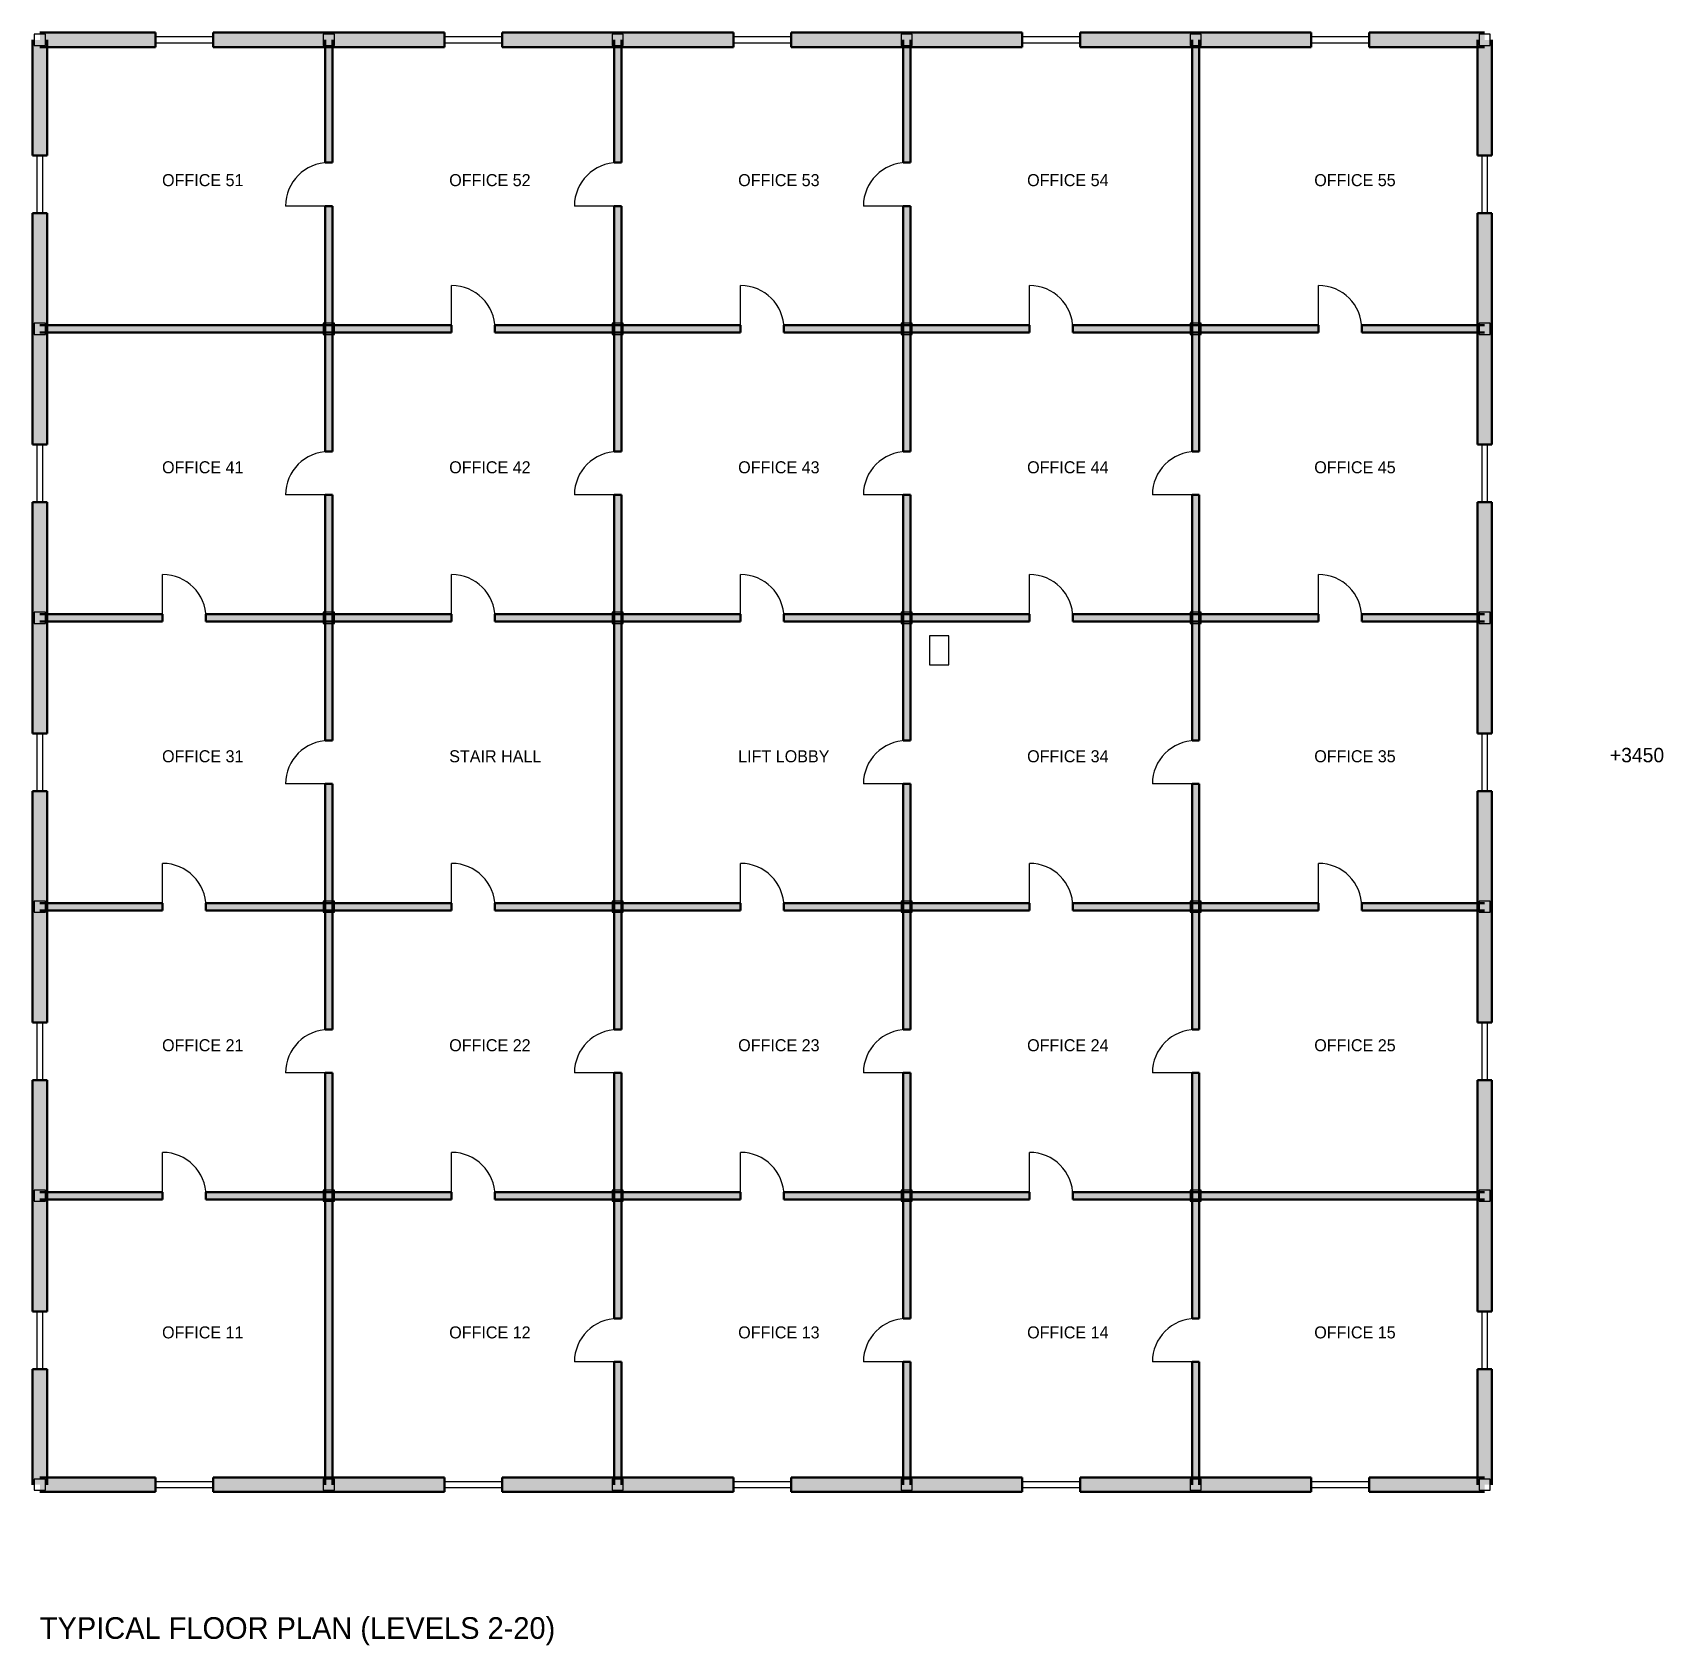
# Model space of a CAD drawing. Header units: millimetres. Extents: x -150 to 161599, y -3335 to 61200.
# Drawn here: x 41850 to 75711, y -3335 to 30150 of the extents above; entities that cross this region are included whole.
import ezdxf

# ---------------------------------------------------------------- set-up
doc = ezdxf.new("R2010")
doc.units = ezdxf.units.MM
for name, color, linetype in [('COLUMN', 6, 'CONTINUOUS'), ('DOOR', 3, 'CONTINUOUS'), ('HATCH', 5, 'CONTINUOUS'), ('SANITARY', 1, 'CONTINUOUS'), ('TEXT', 7, 'CONTINUOUS'), ('WALL', 4, 'CONTINUOUS'), ('WIND', 2, 'CONTINUOUS')]:
    doc.layers.add(name, color=color, linetype=linetype)

msp = doc.modelspace()

# ---------------------------------------------------------------- hatches: boundary and pattern name
at = {"layer": 'HATCH'}
h = msp.add_hatch(color=256, dxfattribs=at)
h.dxf.hatch_style = 1
h.paths.add_polyline_path([(42000, 29850), (44400, 29850), (44400, 30150), (42000, 30150)])
h = msp.add_hatch(color=256, dxfattribs=at)
h.dxf.hatch_style = 1
h.paths.add_polyline_path([(45600, 29850), (48000, 29850), (48000, 30150), (45600, 30150)])
h = msp.add_hatch(color=256, dxfattribs=at)
h.dxf.hatch_style = 1
h.paths.add_polyline_path([(48000, 29850), (50400, 29850), (50400, 30150), (48000, 30150)])
h = msp.add_hatch(color=256, dxfattribs=at)
h.dxf.hatch_style = 1
h.paths.add_polyline_path([(51600, 29850), (54000, 29850), (54000, 30150), (51600, 30150)])
h = msp.add_hatch(color=256, dxfattribs=at)
h.dxf.hatch_style = 1
h.paths.add_polyline_path([(54000, 29850), (56400, 29850), (56400, 30150), (54000, 30150)])
h = msp.add_hatch(color=256, dxfattribs=at)
h.dxf.hatch_style = 1
h.paths.add_polyline_path([(57600, 29850), (60000, 29850), (60000, 30150), (57600, 30150)])
h = msp.add_hatch(color=256, dxfattribs=at)
h.dxf.hatch_style = 1
h.paths.add_polyline_path([(60000, 29850), (62400, 29850), (62400, 30150), (60000, 30150)])
h = msp.add_hatch(color=256, dxfattribs=at)
h.dxf.hatch_style = 1
h.paths.add_polyline_path([(63600, 29850), (66000, 29850), (66000, 30150), (63600, 30150)])
h = msp.add_hatch(color=256, dxfattribs=at)
h.dxf.hatch_style = 1
h.paths.add_polyline_path([(66000, 29850), (68400, 29850), (68400, 30150), (66000, 30150)])
h = msp.add_hatch(color=256, dxfattribs=at)
h.dxf.hatch_style = 1
h.paths.add_polyline_path([(69600, 29850), (72000, 29850), (72000, 30150), (69600, 30150)])
h = msp.add_hatch(color=256, dxfattribs=at)
h.dxf.hatch_style = 1
h.paths.add_polyline_path([(41850, 27600), (42150, 27600), (42150, 30000), (41850, 30000)])
h = msp.add_hatch(color=256, dxfattribs=at)
h.dxf.hatch_style = 1
h.paths.add_polyline_path([(47925, 27450), (48075, 27450), (48075, 30000), (47925, 30000)])
h = msp.add_hatch(color=256, dxfattribs=at)
h.dxf.hatch_style = 1
h.paths.add_polyline_path([(53925, 27450), (54075, 27450), (54075, 30000), (53925, 30000)])
h = msp.add_hatch(color=256, dxfattribs=at)
h.dxf.hatch_style = 1
h.paths.add_polyline_path([(59925, 27450), (60075, 27450), (60075, 30000), (59925, 30000)])
h = msp.add_hatch(color=256, dxfattribs=at)
h.dxf.hatch_style = 1
h.paths.add_polyline_path([(65925, 24000), (66075, 24000), (66075, 30000), (65925, 30000)])
h = msp.add_hatch(color=256, dxfattribs=at)
h.dxf.hatch_style = 1
h.paths.add_polyline_path([(71850, 27600), (72150, 27600), (72150, 30000), (71850, 30000)])
h = msp.add_hatch(color=256, dxfattribs=at)
h.dxf.hatch_style = 1
h.paths.add_polyline_path([(47925, 24000), (48075, 24000), (48075, 26550), (47925, 26550)])
h = msp.add_hatch(color=256, dxfattribs=at)
h.dxf.hatch_style = 1
h.paths.add_polyline_path([(53925, 24000), (54075, 24000), (54075, 26550), (53925, 26550)])
h = msp.add_hatch(color=256, dxfattribs=at)
h.dxf.hatch_style = 1
h.paths.add_polyline_path([(59925, 24000), (60075, 24000), (60075, 26550), (59925, 26550)])
h = msp.add_hatch(color=256, dxfattribs=at)
h.dxf.hatch_style = 1
h.paths.add_polyline_path([(41850, 24000), (42150, 24000), (42150, 26400), (41850, 26400)])
h = msp.add_hatch(color=256, dxfattribs=at)
h.dxf.hatch_style = 1
h.paths.add_polyline_path([(71850, 24000), (72150, 24000), (72150, 26400), (71850, 26400)])
h = msp.add_hatch(color=256, dxfattribs=at)
h.dxf.hatch_style = 1
h.paths.add_polyline_path([(42000, 23925), (48000, 23925), (48000, 24075), (42000, 24075)])
h = msp.add_hatch(color=256, dxfattribs=at)
h.dxf.hatch_style = 1
h.paths.add_polyline_path([(48000, 23925), (50550, 23925), (50550, 24075), (48000, 24075)])
h = msp.add_hatch(color=256, dxfattribs=at)
h.dxf.hatch_style = 1
h.paths.add_polyline_path([(51450, 23925), (54000, 23925), (54000, 24075), (51450, 24075)])
h = msp.add_hatch(color=256, dxfattribs=at)
h.dxf.hatch_style = 1
h.paths.add_polyline_path([(54000, 23925), (56550, 23925), (56550, 24075), (54000, 24075)])
h = msp.add_hatch(color=256, dxfattribs=at)
h.dxf.hatch_style = 1
h.paths.add_polyline_path([(57450, 23925), (60000, 23925), (60000, 24075), (57450, 24075)])
h = msp.add_hatch(color=256, dxfattribs=at)
h.dxf.hatch_style = 1
h.paths.add_polyline_path([(60000, 23925), (62550, 23925), (62550, 24075), (60000, 24075)])
h = msp.add_hatch(color=256, dxfattribs=at)
h.dxf.hatch_style = 1
h.paths.add_polyline_path([(63450, 23925), (66000, 23925), (66000, 24075), (63450, 24075)])
h = msp.add_hatch(color=256, dxfattribs=at)
h.dxf.hatch_style = 1
h.paths.add_polyline_path([(66000, 23925), (68550, 23925), (68550, 24075), (66000, 24075)])
h = msp.add_hatch(color=256, dxfattribs=at)
h.dxf.hatch_style = 1
h.paths.add_polyline_path([(69450, 23925), (72000, 23925), (72000, 24075), (69450, 24075)])
h = msp.add_hatch(color=256, dxfattribs=at)
h.dxf.hatch_style = 1
h.paths.add_polyline_path([(41850, 21600), (42150, 21600), (42150, 24000), (41850, 24000)])
h = msp.add_hatch(color=256, dxfattribs=at)
h.dxf.hatch_style = 1
h.paths.add_polyline_path([(47925, 21450), (48075, 21450), (48075, 24000), (47925, 24000)])
h = msp.add_hatch(color=256, dxfattribs=at)
h.dxf.hatch_style = 1
h.paths.add_polyline_path([(53925, 21450), (54075, 21450), (54075, 24000), (53925, 24000)])
h = msp.add_hatch(color=256, dxfattribs=at)
h.dxf.hatch_style = 1
h.paths.add_polyline_path([(59925, 21450), (60075, 21450), (60075, 24000), (59925, 24000)])
h = msp.add_hatch(color=256, dxfattribs=at)
h.dxf.hatch_style = 1
h.paths.add_polyline_path([(65925, 21450), (66075, 21450), (66075, 24000), (65925, 24000)])
h = msp.add_hatch(color=256, dxfattribs=at)
h.dxf.hatch_style = 1
h.paths.add_polyline_path([(71850, 21600), (72150, 21600), (72150, 24000), (71850, 24000)])
h = msp.add_hatch(color=256, dxfattribs=at)
h.dxf.hatch_style = 1
h.paths.add_polyline_path([(41850, 18000), (42150, 18000), (42150, 20400), (41850, 20400)])
h = msp.add_hatch(color=256, dxfattribs=at)
h.dxf.hatch_style = 1
h.paths.add_polyline_path([(47925, 18000), (48075, 18000), (48075, 20550), (47925, 20550)])
h = msp.add_hatch(color=256, dxfattribs=at)
h.dxf.hatch_style = 1
h.paths.add_polyline_path([(53925, 18000), (54075, 18000), (54075, 20550), (53925, 20550)])
h = msp.add_hatch(color=256, dxfattribs=at)
h.dxf.hatch_style = 1
h.paths.add_polyline_path([(59925, 18000), (60075, 18000), (60075, 20550), (59925, 20550)])
h = msp.add_hatch(color=256, dxfattribs=at)
h.dxf.hatch_style = 1
h.paths.add_polyline_path([(65925, 18000), (66075, 18000), (66075, 20550), (65925, 20550)])
h = msp.add_hatch(color=256, dxfattribs=at)
h.dxf.hatch_style = 1
h.paths.add_polyline_path([(71850, 18000), (72150, 18000), (72150, 20400), (71850, 20400)])
h = msp.add_hatch(color=256, dxfattribs=at)
h.dxf.hatch_style = 1
h.paths.add_polyline_path([(41850, 15600), (42150, 15600), (42150, 18000), (41850, 18000)])
h = msp.add_hatch(color=256, dxfattribs=at)
h.dxf.hatch_style = 1
h.paths.add_polyline_path([(42000, 17925), (44550, 17925), (44550, 18075), (42000, 18075)])
h = msp.add_hatch(color=256, dxfattribs=at)
h.dxf.hatch_style = 1
h.paths.add_polyline_path([(45450, 17925), (48000, 17925), (48000, 18075), (45450, 18075)])
h = msp.add_hatch(color=256, dxfattribs=at)
h.dxf.hatch_style = 1
h.paths.add_polyline_path([(47925, 15450), (48075, 15450), (48075, 18000), (47925, 18000)])
h = msp.add_hatch(color=256, dxfattribs=at)
h.dxf.hatch_style = 1
h.paths.add_polyline_path([(48000, 17925), (50550, 17925), (50550, 18075), (48000, 18075)])
h = msp.add_hatch(color=256, dxfattribs=at)
h.dxf.hatch_style = 1
h.paths.add_polyline_path([(51450, 17925), (54000, 17925), (54000, 18075), (51450, 18075)])
h = msp.add_hatch(color=256, dxfattribs=at)
h.dxf.hatch_style = 1
h.paths.add_polyline_path([(53925, 12000), (54075, 12000), (54075, 18000), (53925, 18000)])
h = msp.add_hatch(color=256, dxfattribs=at)
h.dxf.hatch_style = 1
h.paths.add_polyline_path([(54000, 17925), (56550, 17925), (56550, 18075), (54000, 18075)])
h = msp.add_hatch(color=256, dxfattribs=at)
h.dxf.hatch_style = 1
h.paths.add_polyline_path([(57450, 17925), (60000, 17925), (60000, 18075), (57450, 18075)])
h = msp.add_hatch(color=256, dxfattribs=at)
h.dxf.hatch_style = 1
h.paths.add_polyline_path([(59925, 15450), (60075, 15450), (60075, 18000), (59925, 18000)])
h = msp.add_hatch(color=256, dxfattribs=at)
h.dxf.hatch_style = 1
h.paths.add_polyline_path([(60000, 17925), (62550, 17925), (62550, 18075), (60000, 18075)])
h = msp.add_hatch(color=256, dxfattribs=at)
h.dxf.hatch_style = 1
h.paths.add_polyline_path([(63450, 17925), (66000, 17925), (66000, 18075), (63450, 18075)])
h = msp.add_hatch(color=256, dxfattribs=at)
h.dxf.hatch_style = 1
h.paths.add_polyline_path([(65925, 15450), (66075, 15450), (66075, 18000), (65925, 18000)])
h = msp.add_hatch(color=256, dxfattribs=at)
h.dxf.hatch_style = 1
h.paths.add_polyline_path([(66000, 17925), (68550, 17925), (68550, 18075), (66000, 18075)])
h = msp.add_hatch(color=256, dxfattribs=at)
h.dxf.hatch_style = 1
h.paths.add_polyline_path([(69450, 17925), (72000, 17925), (72000, 18075), (69450, 18075)])
h = msp.add_hatch(color=256, dxfattribs=at)
h.dxf.hatch_style = 1
h.paths.add_polyline_path([(71850, 15600), (72150, 15600), (72150, 18000), (71850, 18000)])
h = msp.add_hatch(color=256, dxfattribs=at)
h.dxf.hatch_style = 1
h.paths.add_polyline_path([(41850, 12000), (42150, 12000), (42150, 14400), (41850, 14400)])
h = msp.add_hatch(color=256, dxfattribs=at)
h.dxf.hatch_style = 1
h.paths.add_polyline_path([(47925, 12000), (48075, 12000), (48075, 14550), (47925, 14550)])
h = msp.add_hatch(color=256, dxfattribs=at)
h.dxf.hatch_style = 1
h.paths.add_polyline_path([(59925, 12000), (60075, 12000), (60075, 14550), (59925, 14550)])
h = msp.add_hatch(color=256, dxfattribs=at)
h.dxf.hatch_style = 1
h.paths.add_polyline_path([(65925, 12000), (66075, 12000), (66075, 14550), (65925, 14550)])
h = msp.add_hatch(color=256, dxfattribs=at)
h.dxf.hatch_style = 1
h.paths.add_polyline_path([(71850, 12000), (72150, 12000), (72150, 14400), (71850, 14400)])
h = msp.add_hatch(color=256, dxfattribs=at)
h.dxf.hatch_style = 1
h.paths.add_polyline_path([(41850, 9600), (42150, 9600), (42150, 12000), (41850, 12000)])
h = msp.add_hatch(color=256, dxfattribs=at)
h.dxf.hatch_style = 1
h.paths.add_polyline_path([(42000, 11925), (44550, 11925), (44550, 12075), (42000, 12075)])
h = msp.add_hatch(color=256, dxfattribs=at)
h.dxf.hatch_style = 1
h.paths.add_polyline_path([(45450, 11925), (48000, 11925), (48000, 12075), (45450, 12075)])
h = msp.add_hatch(color=256, dxfattribs=at)
h.dxf.hatch_style = 1
h.paths.add_polyline_path([(47925, 9450), (48075, 9450), (48075, 12000), (47925, 12000)])
h = msp.add_hatch(color=256, dxfattribs=at)
h.dxf.hatch_style = 1
h.paths.add_polyline_path([(48000, 11925), (50550, 11925), (50550, 12075), (48000, 12075)])
h = msp.add_hatch(color=256, dxfattribs=at)
h.dxf.hatch_style = 1
h.paths.add_polyline_path([(51450, 11925), (54000, 11925), (54000, 12075), (51450, 12075)])
h = msp.add_hatch(color=256, dxfattribs=at)
h.dxf.hatch_style = 1
h.paths.add_polyline_path([(53925, 9450), (54075, 9450), (54075, 12000), (53925, 12000)])
h = msp.add_hatch(color=256, dxfattribs=at)
h.dxf.hatch_style = 1
h.paths.add_polyline_path([(54000, 11925), (56550, 11925), (56550, 12075), (54000, 12075)])
h = msp.add_hatch(color=256, dxfattribs=at)
h.dxf.hatch_style = 1
h.paths.add_polyline_path([(57450, 11925), (60000, 11925), (60000, 12075), (57450, 12075)])
h = msp.add_hatch(color=256, dxfattribs=at)
h.dxf.hatch_style = 1
h.paths.add_polyline_path([(59925, 9450), (60075, 9450), (60075, 12000), (59925, 12000)])
h = msp.add_hatch(color=256, dxfattribs=at)
h.dxf.hatch_style = 1
h.paths.add_polyline_path([(60000, 11925), (62550, 11925), (62550, 12075), (60000, 12075)])
h = msp.add_hatch(color=256, dxfattribs=at)
h.dxf.hatch_style = 1
h.paths.add_polyline_path([(63450, 11925), (66000, 11925), (66000, 12075), (63450, 12075)])
h = msp.add_hatch(color=256, dxfattribs=at)
h.dxf.hatch_style = 1
h.paths.add_polyline_path([(65925, 9450), (66075, 9450), (66075, 12000), (65925, 12000)])
h = msp.add_hatch(color=256, dxfattribs=at)
h.dxf.hatch_style = 1
h.paths.add_polyline_path([(66000, 11925), (68550, 11925), (68550, 12075), (66000, 12075)])
h = msp.add_hatch(color=256, dxfattribs=at)
h.dxf.hatch_style = 1
h.paths.add_polyline_path([(69450, 11925), (72000, 11925), (72000, 12075), (69450, 12075)])
h = msp.add_hatch(color=256, dxfattribs=at)
h.dxf.hatch_style = 1
h.paths.add_polyline_path([(71850, 9600), (72150, 9600), (72150, 12000), (71850, 12000)])
h = msp.add_hatch(color=256, dxfattribs=at)
h.dxf.hatch_style = 1
h.paths.add_polyline_path([(47925, 6000), (48075, 6000), (48075, 8550), (47925, 8550)])
h = msp.add_hatch(color=256, dxfattribs=at)
h.dxf.hatch_style = 1
h.paths.add_polyline_path([(53925, 6000), (54075, 6000), (54075, 8550), (53925, 8550)])
h = msp.add_hatch(color=256, dxfattribs=at)
h.dxf.hatch_style = 1
h.paths.add_polyline_path([(59925, 6000), (60075, 6000), (60075, 8550), (59925, 8550)])
h = msp.add_hatch(color=256, dxfattribs=at)
h.dxf.hatch_style = 1
h.paths.add_polyline_path([(65925, 6000), (66075, 6000), (66075, 8550), (65925, 8550)])
h = msp.add_hatch(color=256, dxfattribs=at)
h.dxf.hatch_style = 1
h.paths.add_polyline_path([(41850, 6000), (42150, 6000), (42150, 8400), (41850, 8400)])
h = msp.add_hatch(color=256, dxfattribs=at)
h.dxf.hatch_style = 1
h.paths.add_polyline_path([(71850, 6000), (72150, 6000), (72150, 8400), (71850, 8400)])
h = msp.add_hatch(color=256, dxfattribs=at)
h.dxf.hatch_style = 1
h.paths.add_polyline_path([(41850, 3600), (42150, 3600), (42150, 6000), (41850, 6000)])
h = msp.add_hatch(color=256, dxfattribs=at)
h.dxf.hatch_style = 1
h.paths.add_polyline_path([(42000, 5925), (44550, 5925), (44550, 6075), (42000, 6075)])
h = msp.add_hatch(color=256, dxfattribs=at)
h.dxf.hatch_style = 1
h.paths.add_polyline_path([(45450, 5925), (48000, 5925), (48000, 6075), (45450, 6075)])
h = msp.add_hatch(color=256, dxfattribs=at)
h.dxf.hatch_style = 1
h.paths.add_polyline_path([(47925, 0), (48075, 0), (48075, 6000), (47925, 6000)])
h = msp.add_hatch(color=256, dxfattribs=at)
h.dxf.hatch_style = 1
h.paths.add_polyline_path([(48000, 5925), (50550, 5925), (50550, 6075), (48000, 6075)])
h = msp.add_hatch(color=256, dxfattribs=at)
h.dxf.hatch_style = 1
h.paths.add_polyline_path([(51450, 5925), (54000, 5925), (54000, 6075), (51450, 6075)])
h = msp.add_hatch(color=256, dxfattribs=at)
h.dxf.hatch_style = 1
h.paths.add_polyline_path([(53925, 3450), (54075, 3450), (54075, 6000), (53925, 6000)])
h = msp.add_hatch(color=256, dxfattribs=at)
h.dxf.hatch_style = 1
h.paths.add_polyline_path([(54000, 5925), (56550, 5925), (56550, 6075), (54000, 6075)])
h = msp.add_hatch(color=256, dxfattribs=at)
h.dxf.hatch_style = 1
h.paths.add_polyline_path([(57450, 5925), (60000, 5925), (60000, 6075), (57450, 6075)])
h = msp.add_hatch(color=256, dxfattribs=at)
h.dxf.hatch_style = 1
h.paths.add_polyline_path([(59925, 3450), (60075, 3450), (60075, 6000), (59925, 6000)])
h = msp.add_hatch(color=256, dxfattribs=at)
h.dxf.hatch_style = 1
h.paths.add_polyline_path([(60000, 5925), (62550, 5925), (62550, 6075), (60000, 6075)])
h = msp.add_hatch(color=256, dxfattribs=at)
h.dxf.hatch_style = 1
h.paths.add_polyline_path([(63450, 5925), (66000, 5925), (66000, 6075), (63450, 6075)])
h = msp.add_hatch(color=256, dxfattribs=at)
h.dxf.hatch_style = 1
h.paths.add_polyline_path([(65925, 3450), (66075, 3450), (66075, 6000), (65925, 6000)])
h = msp.add_hatch(color=256, dxfattribs=at)
h.dxf.hatch_style = 1
h.paths.add_polyline_path([(66000, 5925), (72000, 5925), (72000, 6075), (66000, 6075)])
h = msp.add_hatch(color=256, dxfattribs=at)
h.dxf.hatch_style = 1
h.paths.add_polyline_path([(71850, 3600), (72150, 3600), (72150, 6000), (71850, 6000)])
h = msp.add_hatch(color=256, dxfattribs=at)
h.dxf.hatch_style = 1
h.paths.add_polyline_path([(41850, 0), (42150, 0), (42150, 2400), (41850, 2400)])
h = msp.add_hatch(color=256, dxfattribs=at)
h.dxf.hatch_style = 1
h.paths.add_polyline_path([(53925, 0), (54075, 0), (54075, 2550), (53925, 2550)])
h = msp.add_hatch(color=256, dxfattribs=at)
h.dxf.hatch_style = 1
h.paths.add_polyline_path([(59925, 0), (60075, 0), (60075, 2550), (59925, 2550)])
h = msp.add_hatch(color=256, dxfattribs=at)
h.dxf.hatch_style = 1
h.paths.add_polyline_path([(65925, 0), (66075, 0), (66075, 2550), (65925, 2550)])
h = msp.add_hatch(color=256, dxfattribs=at)
h.dxf.hatch_style = 1
h.paths.add_polyline_path([(71850, 0), (72150, 0), (72150, 2400), (71850, 2400)])
h = msp.add_hatch(color=256, dxfattribs=at)
h.dxf.hatch_style = 1
h.paths.add_polyline_path([(42000, -150), (44400, -150), (44400, 150), (42000, 150)])
h = msp.add_hatch(color=256, dxfattribs=at)
h.dxf.hatch_style = 1
h.paths.add_polyline_path([(45600, -150), (48000, -150), (48000, 150), (45600, 150)])
h = msp.add_hatch(color=256, dxfattribs=at)
h.dxf.hatch_style = 1
h.paths.add_polyline_path([(48000, -150), (50400, -150), (50400, 150), (48000, 150)])
h = msp.add_hatch(color=256, dxfattribs=at)
h.dxf.hatch_style = 1
h.paths.add_polyline_path([(51600, -150), (54000, -150), (54000, 150), (51600, 150)])
h = msp.add_hatch(color=256, dxfattribs=at)
h.dxf.hatch_style = 1
h.paths.add_polyline_path([(54000, -150), (56400, -150), (56400, 150), (54000, 150)])
h = msp.add_hatch(color=256, dxfattribs=at)
h.dxf.hatch_style = 1
h.paths.add_polyline_path([(57600, -150), (60000, -150), (60000, 150), (57600, 150)])
h = msp.add_hatch(color=256, dxfattribs=at)
h.dxf.hatch_style = 1
h.paths.add_polyline_path([(60000, -150), (62400, -150), (62400, 150), (60000, 150)])
h = msp.add_hatch(color=256, dxfattribs=at)
h.dxf.hatch_style = 1
h.paths.add_polyline_path([(63600, -150), (66000, -150), (66000, 150), (63600, 150)])
h = msp.add_hatch(color=256, dxfattribs=at)
h.dxf.hatch_style = 1
h.paths.add_polyline_path([(66000, -150), (68400, -150), (68400, 150), (66000, 150)])
h = msp.add_hatch(color=256, dxfattribs=at)
h.dxf.hatch_style = 1
h.paths.add_polyline_path([(69600, -150), (72000, -150), (72000, 150), (69600, 150)])

# ---------------------------------------------------------------- linework, layer by layer
at = {"layer": 'COLUMN'}
for points in [[(41885, 29885), (42115, 29885), (42115, 30115), (41885, 30115)], [(47885, 29885), (48115, 29885), (48115, 30115), (47885, 30115)], [(53885, 29885), (54115, 29885), (54115, 30115), (53885, 30115)], [(59885, 29885), (60115, 29885), (60115, 30115), (59885, 30115)], [(65885, 29885), (66115, 29885), (66115, 30115), (65885, 30115)], [(71885, 29885), (72115, 29885), (72115, 30115), (71885, 30115)], [(41885, 23885), (42115, 23885), (42115, 24115), (41885, 24115)], [(47885, 23885), (48115, 23885), (48115, 24115), (47885, 24115)], [(53885, 23885), (54115, 23885), (54115, 24115), (53885, 24115)], [(59885, 23885), (60115, 23885), (60115, 24115), (59885, 24115)], [(65885, 23885), (66115, 23885), (66115, 24115), (65885, 24115)], [(71885, 23885), (72115, 23885), (72115, 24115), (71885, 24115)], [(41885, 17885), (42115, 17885), (42115, 18115), (41885, 18115)], [(47885, 17885), (48115, 17885), (48115, 18115), (47885, 18115)], [(53885, 17885), (54115, 17885), (54115, 18115), (53885, 18115)], [(59885, 17885), (60115, 17885), (60115, 18115), (59885, 18115)], [(65885, 17885), (66115, 17885), (66115, 18115), (65885, 18115)], [(71885, 17885), (72115, 17885), (72115, 18115), (71885, 18115)], [(41885, 11885), (42115, 11885), (42115, 12115), (41885, 12115)], [(47885, 11885), (48115, 11885), (48115, 12115), (47885, 12115)], [(53885, 11885), (54115, 11885), (54115, 12115), (53885, 12115)], [(59885, 11885), (60115, 11885), (60115, 12115), (59885, 12115)], [(65885, 11885), (66115, 11885), (66115, 12115), (65885, 12115)], [(71885, 11885), (72115, 11885), (72115, 12115), (71885, 12115)], [(41885, 5885), (42115, 5885), (42115, 6115), (41885, 6115)], [(47885, 5885), (48115, 5885), (48115, 6115), (47885, 6115)], [(53885, 5885), (54115, 5885), (54115, 6115), (53885, 6115)], [(59885, 5885), (60115, 5885), (60115, 6115), (59885, 6115)], [(65885, 5885), (66115, 5885), (66115, 6115), (65885, 6115)], [(71885, 5885), (72115, 5885), (72115, 6115), (71885, 6115)], [(41885, -115), (42115, -115), (42115, 115), (41885, 115)], [(47885, -115), (48115, -115), (48115, 115), (47885, 115)], [(53885, -115), (54115, -115), (54115, 115), (53885, 115)], [(59885, -115), (60115, -115), (60115, 115), (59885, 115)], [(65885, -115), (66115, -115), (66115, 115), (65885, 115)], [(71885, -115), (72115, -115), (72115, 115), (71885, 115)]]:
    msp.add_lwpolyline(points, close=True, dxfattribs=at)
at = {"layer": 'DOOR'}
for p, q in [((48000, 26550), (47100, 26550)), ((54000, 26550), (53100, 26550)), ((60000, 26550), (59100, 26550)), ((50550, 24000), (50550, 24900)), ((56550, 24000), (56550, 24900)), ((62550, 24000), (62550, 24900)), ((68550, 24000), (68550, 24900)), ((48000, 20550), (47100, 20550)), ((54000, 20550), (53100, 20550)), ((60000, 20550), (59100, 20550)), ((66000, 20550), (65100, 20550)), ((44550, 18000), (44550, 18900)), ((50550, 18000), (50550, 18900)), ((56550, 18000), (56550, 18900)), ((62550, 18000), (62550, 18900)), ((68550, 18000), (68550, 18900)), ((48000, 14550), (47100, 14550)), ((60000, 14550), (59100, 14550)), ((66000, 14550), (65100, 14550)), ((44550, 12000), (44550, 12900)), ((50550, 12000), (50550, 12900)), ((56550, 12000), (56550, 12900)), ((62550, 12000), (62550, 12900)), ((68550, 12000), (68550, 12900)), ((48000, 8550), (47100, 8550)), ((54000, 8550), (53100, 8550)), ((60000, 8550), (59100, 8550)), ((66000, 8550), (65100, 8550)), ((44550, 6000), (44550, 6900)), ((50550, 6000), (50550, 6900)), ((56550, 6000), (56550, 6900)), ((62550, 6000), (62550, 6900)), ((54000, 2550), (53100, 2550)), ((60000, 2550), (59100, 2550)), ((66000, 2550), (65100, 2550))]:
    msp.add_line(p, q, dxfattribs=at)
for centre, start, end in [((48000, 26550), 90, 180), ((54000, 26550), 90, 180), ((60000, 26550), 90, 180), ((50550, 24000), 0, 90), ((56550, 24000), 0, 90), ((62550, 24000), 0, 90), ((68550, 24000), 0, 90), ((48000, 20550), 90, 180), ((54000, 20550), 90, 180), ((60000, 20550), 90, 180), ((66000, 20550), 90, 180), ((44550, 18000), 0, 90), ((50550, 18000), 0, 90), ((56550, 18000), 0, 90), ((62550, 18000), 0, 90), ((68550, 18000), 0, 90), ((48000, 14550), 90, 180), ((60000, 14550), 90, 180), ((66000, 14550), 90, 180), ((44550, 12000), 0, 90), ((50550, 12000), 0, 90), ((56550, 12000), 0, 90), ((62550, 12000), 0, 90), ((68550, 12000), 0, 90), ((48000, 8550), 90, 180), ((54000, 8550), 90, 180), ((60000, 8550), 90, 180), ((66000, 8550), 90, 180), ((44550, 6000), 0, 90), ((50550, 6000), 0, 90), ((56550, 6000), 0, 90), ((62550, 6000), 0, 90), ((54000, 2550), 90, 180), ((60000, 2550), 90, 180), ((66000, 2550), 90, 180)]:
    msp.add_arc(centre, 900, start, end, dxfattribs=at)
at = {"layer": 'SANITARY'}
msp.add_lwpolyline([(60475, 17025), (60875, 17025), (60875, 17625), (60475, 17625)], close=True, dxfattribs=at)
at = {"layer": 'WALL', "lineweight": 50}
for p, q in [((44400, 30150), (42000, 30150)), ((44400, 29850), (44400, 30150)), ((48000, 30150), (45600, 30150)), ((45600, 29850), (45600, 30150)), ((50400, 30150), (48000, 30150)), ((50400, 29850), (50400, 30150)), ((54000, 30150), (51600, 30150)), ((51600, 29850), (51600, 30150)), ((56400, 30150), (54000, 30150)), ((56400, 29850), (56400, 30150)), ((60000, 30150), (57600, 30150)), ((57600, 29850), (57600, 30150)), ((62400, 30150), (60000, 30150)), ((62400, 29850), (62400, 30150)), ((66000, 30150), (63600, 30150)), ((63600, 29850), (63600, 30150)), ((68400, 30150), (66000, 30150)), ((68400, 29850), (68400, 30150)), ((72000, 30150), (69600, 30150)), ((69600, 29850), (69600, 30150)), ((41850, 27600), (41850, 30000)), ((42000, 29850), (44400, 29850)), ((42150, 30000), (42150, 27600)), ((45600, 29850), (48000, 29850)), ((47925, 27450), (47925, 30000)), ((48000, 29850), (50400, 29850)), ((48075, 30000), (48075, 27450)), ((51600, 29850), (54000, 29850)), ((53925, 27450), (53925, 30000)), ((54000, 29850), (56400, 29850)), ((54075, 30000), (54075, 27450)), ((57600, 29850), (60000, 29850)), ((59925, 27450), (59925, 30000)), ((60000, 29850), (62400, 29850)), ((60075, 30000), (60075, 27450)), ((63600, 29850), (66000, 29850)), ((65925, 24000), (65925, 30000)), ((66000, 29850), (68400, 29850)), ((66075, 30000), (66075, 24000)), ((69600, 29850), (72000, 29850)), ((71850, 27600), (71850, 30000)), ((72150, 30000), (72150, 27600)), ((41850, 27600), (42150, 27600)), ((47925, 27450), (48075, 27450)), ((53925, 27450), (54075, 27450)), ((59925, 27450), (60075, 27450)), ((71850, 27600), (72150, 27600)), ((47925, 24000), (47925, 26550)), ((47925, 26550), (48075, 26550)), ((48075, 26550), (48075, 24000)), ((53925, 24000), (53925, 26550)), ((53925, 26550), (54075, 26550)), ((54075, 26550), (54075, 24000)), ((59925, 24000), (59925, 26550)), ((59925, 26550), (60075, 26550)), ((60075, 26550), (60075, 24000)), ((41850, 24000), (41850, 26400)), ((41850, 26400), (42150, 26400)), ((42150, 26400), (42150, 24000)), ((71850, 24000), (71850, 26400)), ((71850, 26400), (72150, 26400)), ((72150, 26400), (72150, 24000)), ((48000, 24075), (42000, 24075)), ((50550, 24075), (48000, 24075)), ((50550, 23925), (50550, 24075)), ((54000, 24075), (51450, 24075)), ((51450, 23925), (51450, 24075)), ((56550, 24075), (54000, 24075)), ((56550, 23925), (56550, 24075)), ((60000, 24075), (57450, 24075)), ((57450, 23925), (57450, 24075)), ((62550, 24075), (60000, 24075)), ((62550, 23925), (62550, 24075)), ((66000, 24075), (63450, 24075)), ((63450, 23925), (63450, 24075)), ((68550, 24075), (66000, 24075)), ((68550, 23925), (68550, 24075)), ((72000, 24075), (69450, 24075)), ((69450, 23925), (69450, 24075)), ((41850, 21600), (41850, 24000)), ((42000, 23925), (48000, 23925)), ((42150, 24000), (42150, 21600)), ((47925, 21450), (47925, 24000)), ((48000, 23925), (50550, 23925)), ((48075, 24000), (48075, 21450)), ((51450, 23925), (54000, 23925)), ((53925, 21450), (53925, 24000)), ((54000, 23925), (56550, 23925)), ((54075, 24000), (54075, 21450)), ((57450, 23925), (60000, 23925)), ((59925, 21450), (59925, 24000)), ((60000, 23925), (62550, 23925)), ((60075, 24000), (60075, 21450)), ((63450, 23925), (66000, 23925)), ((65925, 21450), (65925, 24000)), ((66000, 23925), (68550, 23925)), ((66075, 24000), (66075, 21450)), ((69450, 23925), (72000, 23925)), ((71850, 21600), (71850, 24000)), ((72150, 24000), (72150, 21600)), ((41850, 21600), (42150, 21600)), ((47925, 21450), (48075, 21450)), ((53925, 21450), (54075, 21450)), ((59925, 21450), (60075, 21450)), ((65925, 21450), (66075, 21450)), ((71850, 21600), (72150, 21600)), ((41850, 18000), (41850, 20400)), ((41850, 20400), (42150, 20400)), ((42150, 20400), (42150, 18000)), ((47925, 18000), (47925, 20550)), ((47925, 20550), (48075, 20550)), ((48075, 20550), (48075, 18000)), ((53925, 18000), (53925, 20550)), ((53925, 20550), (54075, 20550)), ((54075, 20550), (54075, 18000)), ((59925, 18000), (59925, 20550)), ((59925, 20550), (60075, 20550)), ((60075, 20550), (60075, 18000)), ((65925, 18000), (65925, 20550)), ((65925, 20550), (66075, 20550)), ((66075, 20550), (66075, 18000)), ((71850, 18000), (71850, 20400)), ((71850, 20400), (72150, 20400)), ((72150, 20400), (72150, 18000)), ((41850, 15600), (41850, 18000)), ((44550, 18075), (42000, 18075)), ((42150, 18000), (42150, 15600)), ((44550, 17925), (44550, 18075)), ((48000, 18075), (45450, 18075)), ((45450, 17925), (45450, 18075)), ((47925, 15450), (47925, 18000)), ((50550, 18075), (48000, 18075)), ((48075, 18000), (48075, 15450)), ((50550, 17925), (50550, 18075)), ((54000, 18075), (51450, 18075)), ((51450, 17925), (51450, 18075)), ((53925, 12000), (53925, 18000)), ((56550, 18075), (54000, 18075)), ((54075, 18000), (54075, 12000)), ((56550, 17925), (56550, 18075)), ((60000, 18075), (57450, 18075)), ((57450, 17925), (57450, 18075)), ((59925, 15450), (59925, 18000)), ((62550, 18075), (60000, 18075)), ((60075, 18000), (60075, 15450)), ((62550, 17925), (62550, 18075)), ((66000, 18075), (63450, 18075)), ((63450, 17925), (63450, 18075)), ((65925, 15450), (65925, 18000)), ((68550, 18075), (66000, 18075)), ((66075, 18000), (66075, 15450)), ((68550, 17925), (68550, 18075)), ((72000, 18075), (69450, 18075)), ((69450, 17925), (69450, 18075)), ((71850, 15600), (71850, 18000)), ((72150, 18000), (72150, 15600)), ((42000, 17925), (44550, 17925)), ((45450, 17925), (48000, 17925)), ((48000, 17925), (50550, 17925)), ((51450, 17925), (54000, 17925)), ((54000, 17925), (56550, 17925)), ((57450, 17925), (60000, 17925)), ((60000, 17925), (62550, 17925)), ((63450, 17925), (66000, 17925)), ((66000, 17925), (68550, 17925)), ((69450, 17925), (72000, 17925)), ((41850, 15600), (42150, 15600)), ((71850, 15600), (72150, 15600)), ((47925, 15450), (48075, 15450)), ((59925, 15450), (60075, 15450)), ((65925, 15450), (66075, 15450)), ((41850, 12000), (41850, 14400)), ((41850, 14400), (42150, 14400)), ((42150, 14400), (42150, 12000)), ((47925, 12000), (47925, 14550)), ((47925, 14550), (48075, 14550)), ((48075, 14550), (48075, 12000)), ((59925, 12000), (59925, 14550)), ((59925, 14550), (60075, 14550)), ((60075, 14550), (60075, 12000)), ((65925, 12000), (65925, 14550)), ((65925, 14550), (66075, 14550)), ((66075, 14550), (66075, 12000)), ((71850, 12000), (71850, 14400)), ((71850, 14400), (72150, 14400)), ((72150, 14400), (72150, 12000)), ((41850, 9600), (41850, 12000)), ((44550, 12075), (42000, 12075)), ((42000, 11925), (44550, 11925)), ((42150, 12000), (42150, 9600)), ((44550, 11925), (44550, 12075)), ((48000, 12075), (45450, 12075)), ((45450, 11925), (45450, 12075)), ((45450, 11925), (48000, 11925)), ((47925, 9450), (47925, 12000)), ((50550, 12075), (48000, 12075)), ((48000, 11925), (50550, 11925)), ((48075, 12000), (48075, 9450)), ((50550, 11925), (50550, 12075)), ((54000, 12075), (51450, 12075)), ((51450, 11925), (51450, 12075)), ((51450, 11925), (54000, 11925)), ((53925, 9450), (53925, 12000)), ((56550, 12075), (54000, 12075)), ((54000, 11925), (56550, 11925)), ((54075, 12000), (54075, 9450)), ((56550, 11925), (56550, 12075)), ((60000, 12075), (57450, 12075)), ((57450, 11925), (57450, 12075)), ((57450, 11925), (60000, 11925)), ((59925, 9450), (59925, 12000)), ((62550, 12075), (60000, 12075)), ((60000, 11925), (62550, 11925)), ((60075, 12000), (60075, 9450)), ((62550, 11925), (62550, 12075)), ((66000, 12075), (63450, 12075)), ((63450, 11925), (63450, 12075)), ((63450, 11925), (66000, 11925)), ((65925, 9450), (65925, 12000)), ((68550, 12075), (66000, 12075)), ((66000, 11925), (68550, 11925)), ((66075, 12000), (66075, 9450)), ((68550, 11925), (68550, 12075)), ((72000, 12075), (69450, 12075)), ((69450, 11925), (69450, 12075)), ((69450, 11925), (72000, 11925)), ((71850, 9600), (71850, 12000)), ((72150, 12000), (72150, 9600)), ((41850, 9600), (42150, 9600)), ((71850, 9600), (72150, 9600)), ((47925, 9450), (48075, 9450)), ((53925, 9450), (54075, 9450)), ((59925, 9450), (60075, 9450)), ((65925, 9450), (66075, 9450)), ((47925, 6000), (47925, 8550)), ((47925, 8550), (48075, 8550)), ((48075, 8550), (48075, 6000)), ((53925, 6000), (53925, 8550)), ((53925, 8550), (54075, 8550)), ((54075, 8550), (54075, 6000)), ((59925, 6000), (59925, 8550)), ((59925, 8550), (60075, 8550)), ((60075, 8550), (60075, 6000)), ((65925, 6000), (65925, 8550)), ((65925, 8550), (66075, 8550)), ((66075, 8550), (66075, 6000)), ((41850, 6000), (41850, 8400)), ((41850, 8400), (42150, 8400)), ((42150, 8400), (42150, 6000)), ((71850, 6000), (71850, 8400)), ((71850, 8400), (72150, 8400)), ((72150, 8400), (72150, 6000)), ((41850, 3600), (41850, 6000)), ((44550, 6075), (42000, 6075)), ((42000, 5925), (44550, 5925)), ((42150, 6000), (42150, 3600)), ((44550, 5925), (44550, 6075)), ((48000, 6075), (45450, 6075)), ((45450, 5925), (45450, 6075)), ((45450, 5925), (48000, 5925)), ((47925, 0), (47925, 6000)), ((50550, 6075), (48000, 6075)), ((48000, 5925), (50550, 5925)), ((48075, 6000), (48075, 0)), ((50550, 5925), (50550, 6075)), ((54000, 6075), (51450, 6075)), ((51450, 5925), (51450, 6075)), ((51450, 5925), (54000, 5925)), ((53925, 3450), (53925, 6000)), ((56550, 6075), (54000, 6075)), ((54000, 5925), (56550, 5925)), ((54075, 6000), (54075, 3450)), ((56550, 5925), (56550, 6075)), ((60000, 6075), (57450, 6075)), ((57450, 5925), (57450, 6075)), ((57450, 5925), (60000, 5925)), ((59925, 3450), (59925, 6000)), ((62550, 6075), (60000, 6075)), ((60000, 5925), (62550, 5925)), ((60075, 6000), (60075, 3450)), ((62550, 5925), (62550, 6075)), ((66000, 6075), (63450, 6075)), ((63450, 5925), (63450, 6075)), ((63450, 5925), (66000, 5925)), ((65925, 3450), (65925, 6000)), ((72000, 6075), (66000, 6075)), ((66000, 5925), (72000, 5925)), ((66075, 6000), (66075, 3450)), ((71850, 3600), (71850, 6000)), ((72150, 6000), (72150, 3600)), ((41850, 3600), (42150, 3600)), ((53925, 3450), (54075, 3450)), ((59925, 3450), (60075, 3450)), ((65925, 3450), (66075, 3450)), ((71850, 3600), (72150, 3600)), ((41850, 0), (41850, 2400)), ((41850, 2400), (42150, 2400)), ((42150, 2400), (42150, 0)), ((53925, 0), (53925, 2550)), ((53925, 2550), (54075, 2550)), ((54075, 2550), (54075, 0)), ((59925, 0), (59925, 2550)), ((59925, 2550), (60075, 2550)), ((60075, 2550), (60075, 0)), ((65925, 0), (65925, 2550)), ((65925, 2550), (66075, 2550)), ((66075, 2550), (66075, 0)), ((71850, 0), (71850, 2400)), ((71850, 2400), (72150, 2400)), ((72150, 2400), (72150, 0)), ((44400, 150), (42000, 150)), ((44400, -150), (44400, 150)), ((48000, 150), (45600, 150)), ((45600, -150), (45600, 150)), ((50400, 150), (48000, 150)), ((50400, -150), (50400, 150)), ((54000, 150), (51600, 150)), ((51600, -150), (51600, 150)), ((56400, 150), (54000, 150)), ((56400, -150), (56400, 150)), ((60000, 150), (57600, 150)), ((57600, -150), (57600, 150)), ((62400, 150), (60000, 150)), ((62400, -150), (62400, 150)), ((66000, 150), (63600, 150)), ((63600, -150), (63600, 150)), ((68400, 150), (66000, 150)), ((68400, -150), (68400, 150)), ((72000, 150), (69600, 150)), ((69600, -150), (69600, 150)), ((42000, -150), (44400, -150)), ((45600, -150), (48000, -150)), ((48000, -150), (50400, -150)), ((51600, -150), (54000, -150)), ((54000, -150), (56400, -150)), ((57600, -150), (60000, -150)), ((60000, -150), (62400, -150)), ((63600, -150), (66000, -150)), ((66000, -150), (68400, -150)), ((69600, -150), (72000, -150))]:
    msp.add_line(p, q, dxfattribs=at)
at = {"layer": 'WIND'}
for points in [[(44400, 29940), (45600, 29940), (45600, 30060), (44400, 30060)], [(50400, 29940), (51600, 29940), (51600, 30060), (50400, 30060)], [(56400, 29940), (57600, 29940), (57600, 30060), (56400, 30060)], [(62400, 29940), (63600, 29940), (63600, 30060), (62400, 30060)], [(68400, 29940), (69600, 29940), (69600, 30060), (68400, 30060)], [(41940, 26400), (42060, 26400), (42060, 27600), (41940, 27600)], [(71940, 26400), (72060, 26400), (72060, 27600), (71940, 27600)], [(41940, 20400), (42060, 20400), (42060, 21600), (41940, 21600)], [(71940, 20400), (72060, 20400), (72060, 21600), (71940, 21600)], [(41940, 14400), (42060, 14400), (42060, 15600), (41940, 15600)], [(71940, 14400), (72060, 14400), (72060, 15600), (71940, 15600)], [(41940, 8400), (42060, 8400), (42060, 9600), (41940, 9600)], [(71940, 8400), (72060, 8400), (72060, 9600), (71940, 9600)], [(41940, 2400), (42060, 2400), (42060, 3600), (41940, 3600)], [(71940, 2400), (72060, 2400), (72060, 3600), (71940, 3600)], [(44400, -60), (45600, -60), (45600, 60), (44400, 60)], [(50400, -60), (51600, -60), (51600, 60), (50400, 60)], [(56400, -60), (57600, -60), (57600, 60), (56400, 60)], [(62400, -60), (63600, -60), (63600, 60), (62400, 60)], [(68400, -60), (69600, -60), (69600, 60), (68400, 60)]]:
    msp.add_lwpolyline(points, close=True, dxfattribs=at)

# ---------------------------------------------------------------- texts
at = {"layer": 'TEXT'}
for s, height, p in [('OFFICE 51', 250, (44538, 26962)), ('OFFICE 52', 250, (50500, 26962)), ('OFFICE 53', 250, (56500, 26962)), ('OFFICE 54', 250, (62500, 26962)), ('OFFICE 55', 250, (68462, 26962)), ('OFFICE 41', 250, (44538, 21000)), ('OFFICE 42', 250, (50500, 21000)), ('OFFICE 43', 250, (56500, 21000)), ('OFFICE 44', 250, (62500, 21000)), ('OFFICE 45', 250, (68462, 21000)), ('OFFICE 31', 250, (44538, 15000)), ('STAIR HALL', 250, (50500, 15000)), ('LIFT LOBBY', 250, (56500, 15000)), ('OFFICE 34', 250, (62500, 15000)), ('OFFICE 35', 250, (68462, 15000)), ('+3450', 300, (74600, 15000)), ('OFFICE 21', 250, (44538, 9000)), ('OFFICE 22', 250, (50500, 9000)), ('OFFICE 23', 250, (56500, 9000)), ('OFFICE 24', 250, (62500, 9000)), ('OFFICE 25', 250, (68462, 9000)), ('OFFICE 11', 250, (44538, 3038)), ('OFFICE 12', 250, (50500, 3038)), ('OFFICE 13', 250, (56500, 3038)), ('OFFICE 14', 250, (62500, 3038)), ('OFFICE 15', 250, (68462, 3038)), ('TYPICAL FLOOR PLAN (LEVELS 2-20)', 450, (42000, -3200))]:
    msp.add_text(s, height=height, dxfattribs=at).set_placement(p)

doc.saveas('drawing.dxf')
